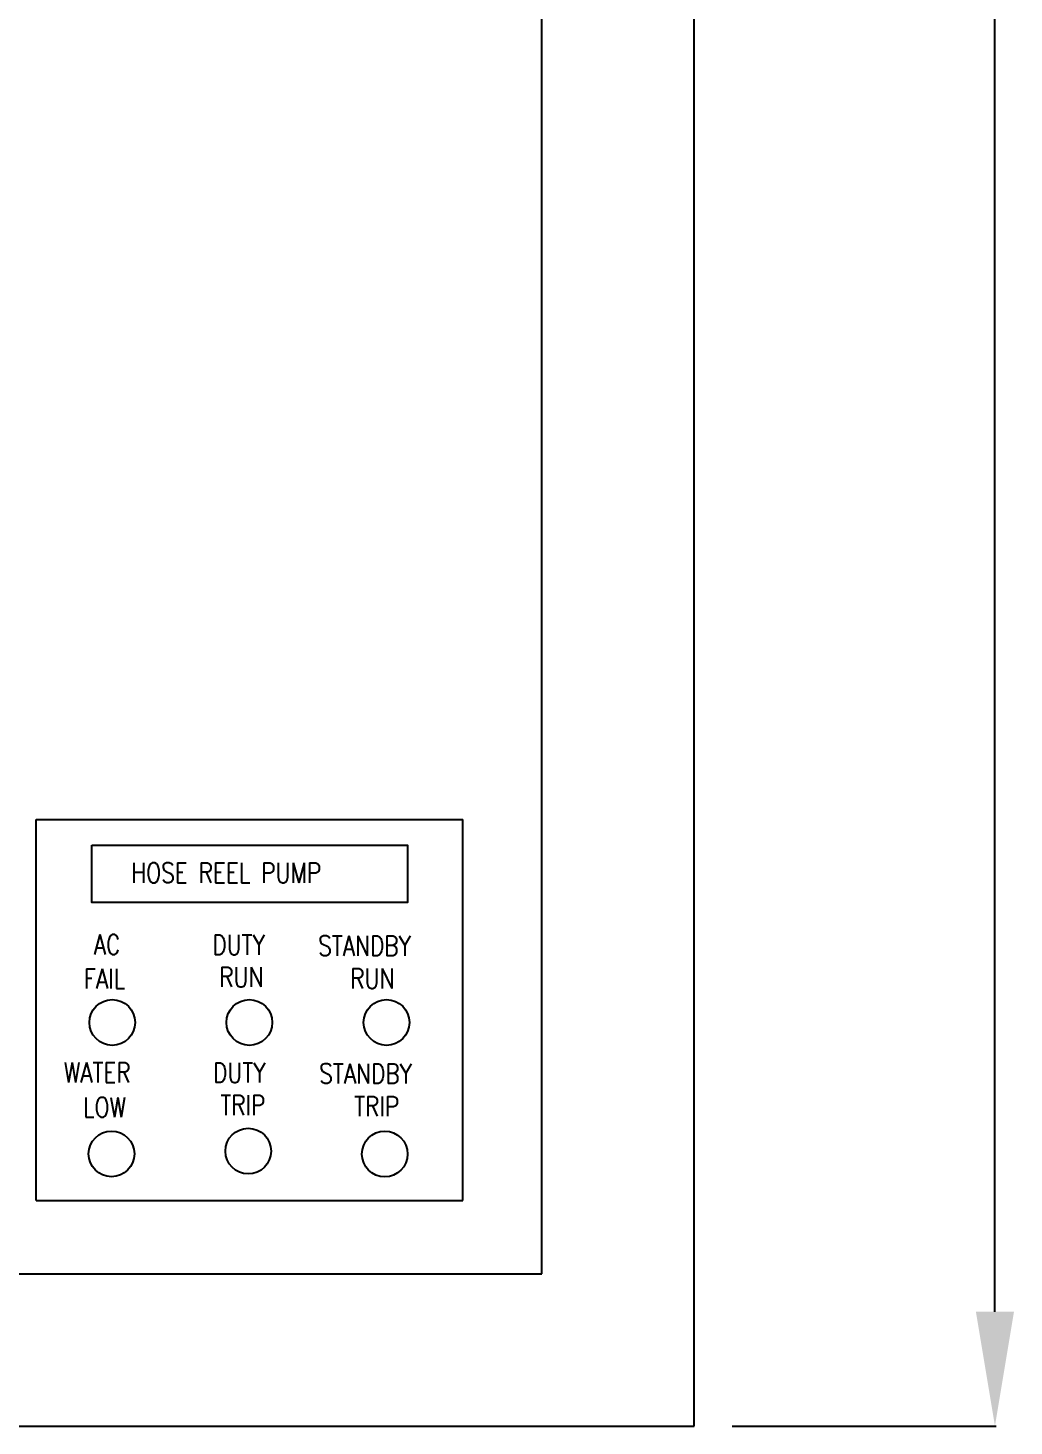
# Model space of a CAD drawing. Extents: x 134044 to 2458691, y -1196082 to 3409924.
# Drawn here: x 134296.9 to 134426.4, y 153639.6 to 153823.1 of the extents above; entities that cross this region are included whole.
import ezdxf

# ---------------------------------------------------------------- set-up
doc = ezdxf.new("R2010")
doc.units = 0
doc.layers.get('0').update_dxf_attribs({"linetype": 'CONTINUOUS'})
doc.layers.get('DEFPOINTS').update_dxf_attribs({"linetype": 'CONTINUOUS'})
doc.layers.add('MIMIC_SIZE', color=7, linetype='CONTINUOUS')
doc.layers.add('Z-VIEWPORTS', color=7, linetype='CONTINUOUS')
doc.styles.add('ROMANS', font='ROMANS.SHX', dxfattribs={"width": 0.8})
doc.styles.get("Standard").update_dxf_attribs({"font": 'arial.ttf'})
doc.dimstyles.get("Standard").update_dxf_attribs({"dimtxt": 0.18, "dimasz": 0.18, "dimexe": 0.18, "dimexo": 0.0625, "dimgap": 0.09, "dimtad": 0, "dimtih": 1, "dimtoh": 1, "dimzin": 0, "dimcen": 0.09, "dimazin": 3, "dimtfac": 1, "dimtofl": 0, "dimtmove": 0, "dimatfit": 3})

# ---------------------------------------------------------------- blocks, each defined once
blk = doc.blocks.new('*D31')
at = {"layer": 'DEFPOINTS', "color": 0}
for p in [(390, 520), (390, 50), (429.49, 50)]:
    blk.add_point(p, dxfattribs=at)
at = {"layer": 'MIMIC_SIZE', "color": 0}
for p, q in [((395, 520), (429.67, 520)), ((429.49, 505), (429.49, 300.21)), ((429.49, 65), (429.49, 280)), ((395, 50), (429.67, 50))]:
    blk.add_line(p, q, dxfattribs=at)
for points in [[(426.99, 505), (431.99, 505), (429.49, 520)], [(426.99, 65), (431.99, 65), (429.49, 50)]]:
    blk.add_solid(points, dxfattribs=at)
blk.add_text('470.00', height=10, dxfattribs=at).set_placement((408.38, 285.19))
blk = doc.blocks.new('HRP_PUMP')
for p, q in [((0, 50), (56, 50)), ((0, 0), (56, 0))]:
    blk.add_line(p, q)
at = {"color": 0}
blk.add_lwpolyline([(7.31, 46.65), (48.76, 46.65), (48.76, 39.14), (7.31, 39.14)], close=True, dxfattribs=at)
at = {"color": 1}
for centre in [(10, 23.37), (28, 23.37), (46, 23.37), (27.85, 6.49), (9.9, 6.12), (45.77, 6.1)]:
    blk.add_circle(centre, 3, dxfattribs=at)
at = {"layer": 'Z-VIEWPORTS'}
for p, q in [((0, 0), (0, 50)), ((56, 0), (56, 50))]:
    blk.add_line(p, q, dxfattribs=at)
at = {"style": 'ROMANS', "width": 0.8}
for s, height, p in [(' HOSE REEL PUMP', 2.6079, (11.05, 41.72)), ('AC', 2.608, (7.57, 32.29)), ('DUTY', 2.608, (23.14, 32.26)), ('STANDBY', 2.608, (37.03, 32.14)), ('FAIL', 2.608, (6.25, 27.81)), ('RUN', 2.608, (24.04, 28.03)), (' RUN', 2.608, (39.81, 27.84)), ('WATER', 2.608, (3.65, 15.5)), ('DUTY', 2.608, (23.23, 15.47)), ('STANDBY', 2.608, (37.17, 15.35)), ('LOW', 2.608, (6.16, 10.93)), ('TRIP', 2.608, (24.19, 11.22)), ('TRIP', 2.608, (41.75, 11.06))]:
    blk.add_text(s, height=height, dxfattribs=at).set_placement(p)
blk = doc.blocks.new('D-413_MIMIC_SIZE_470_X_340')
at = {"layer": 'MIMIC_SIZE'}
for p, q in [((340, 0), (340, 470)), ((320, 20), (320, 450)), ((15, 20), (320, 20)), ((0, 0), (340, 0))]:
    blk.add_line(p, q, dxfattribs=at)
dim = blk.add_linear_dim(base=(379.495, 0), p1=(340, 470), p2=(340, 0), angle=270, dimstyle='STANDARD', override={"dimtxt": 10, "dimasz": 15, "dimexo": 5, "dimgap": 5, "dimdec": 2}, dxfattribs=at)
dim.commit()
dim.dimension.update_dxf_attribs({"geometry": '*D31', "text_midpoint": (379.495, 240.106), "dimtype": 129, "insert": (-50, -50)})

msp = doc.modelspace()

# ---------------------------------------------------------------- block references
at = {"layer": 'MIMIC_SIZE', "color": 1}
for name, p in [('D-413_MIMIC_SIZE_470_X_340', (134044.378, 153639.617)), ('HRP_PUMP', (134297.999, 153669.222))]:
    msp.add_blockref(name, p, dxfattribs=at)

doc.saveas('drawing.dxf')
